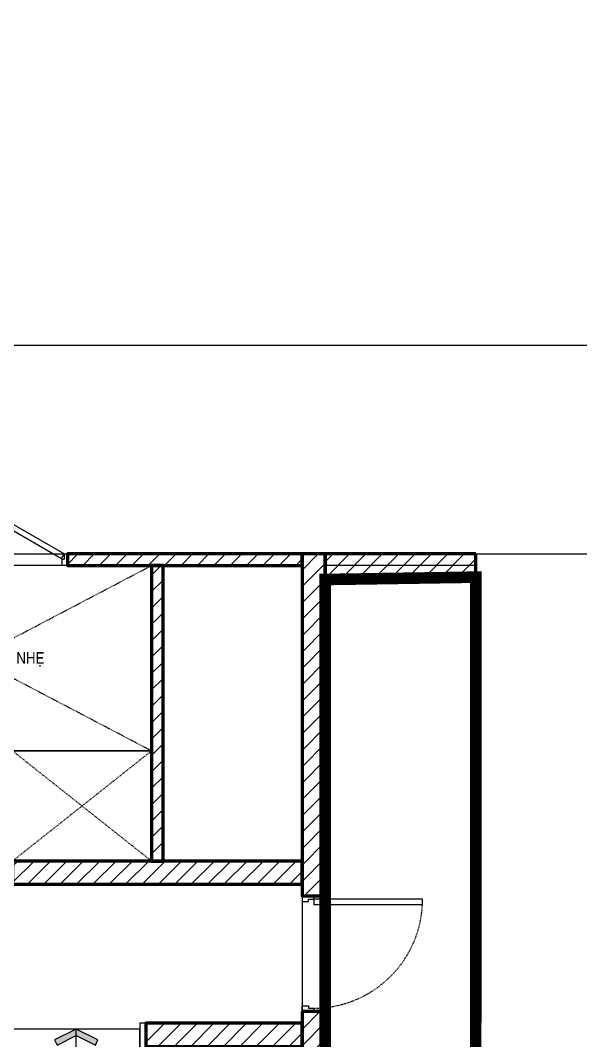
# Model space of a CAD drawing. Header units: millimetres. Extents: x 379264 to 1158416, y -283062 to 356890.
# Drawn here: x 1103226.6 to 1103323.3, y -4020.1 to -3844 of the extents above; entities that cross this region are included whole.
import ezdxf
from ezdxf.enums import TextEntityAlignment as Align

# ---------------------------------------------------------------- set-up
doc = ezdxf.new("R2010")
doc.units = ezdxf.units.MM
for name, pattern in [('keyplan TANG 1$0$Core 1A$0$Hidden10.5', [1.5, 1, -0.5]), ('keyplan TANG 1$0$mb tang 1 TWA$0$Core 1A$0$Hidden10.5', [1.5, 1, -0.5]), ('keyplan TANG 1$0$mb tang 1 TWA$0$Hidden10.5', [1.5, 1, -0.5])]:
    doc.linetypes.add(name, pattern=pattern)
for name, color, linetype in [('CHI TIET THANG SAN VUON$0$DnW', 20, 'Continuous'), ('keyplan TANG 1$0$Concrete Line', 250, 'Continuous'), ('keyplan TANG 1$0$mb tang 1 TWA$0$Brick Wall', 250, 'Continuous'), ('keyplan TANG 1$0$mb tang 1 TWA$0$Door', 250, 'Continuous'), ('keyplan TANG 1$0$mb tang 1 TWA$0$Furniture', 250, 'Continuous'), ('keyplan TANG 1$0$mb tang 1 TWA$0$Opening Hidden', 250, 'keyplan TANG 1$0$mb tang 1 TWA$0$Core 1A$0$Hidden10.5'), ('keyplan TANG 1$0$mb tang 1 TWA$0$Opening Line', 250, 'Continuous'), ('keyplan TANG 1$0$mb tang 1 TWA$0$Opening Text', 250, 'Continuous'), ('keyplan TANG 1$0$mb tang 1 TWA$0$Staircase', 250, 'Continuous'), ('keyplan TANG 1$0$mb tang 1 TWA$0$Staircase Direction', 250, 'Continuous'), ('keyplan TANG 1$0$mb tang 1 TWA$0$Wall Hatch', 250, 'Continuous'), ('keyplan TANG 1$0$mb_unitmix twa 1-20$0$Lan can', 250, 'Continuous'), ('keyplan TANG 1$0$mb_unitmix twa 1-20$0$Net thay Tran', 250, 'Continuous'), ('keyplan TANG 1$0$Opening Hidden', 250, 'keyplan TANG 1$0$Core 1A$0$Hidden10.5'), ('keyplan TANG 1$0$Opening Line', 250, 'Continuous'), ('keyplan TANG 1$0$Opening Text', 250, 'Continuous')]:
    doc.layers.add(name, color=color, linetype=linetype)
for name, color, linetype, lineweight in [('keyplan TANG 1$0$mb tang 1 TWA$0$Net thay Tuong', 250, 'Continuous', 20), ('keyplan TANG 1$0$mb tang 1 TWA$0$Wall Line', 250, 'Continuous', 70), ('keyplan TANG 1$0$mb_unitmix twa 1-20$0$Net Thay khac', 250, 'Continuous', 15)]:
    doc.layers.add(name, color=color, linetype=linetype, lineweight=lineweight)
doc.styles.add('keyplan TANG 1$0$mb tang 1 TWA$0$VNI-HelveC', font='VHELVCN_0.TTF')
doc.styles.add('keyplan TANG 1$0$VNI-HelveC', font='VHELVCN_0.TTF')

# ---------------------------------------------------------------- blocks, each defined once
blk = doc.blocks.new('*U33')
at = {"layer": 'keyplan TANG 1$0$Opening Hidden'}
for p, q in [((0, 0), (1200, 950)), ((1200, 0), (0, 950))]:
    blk.add_line(p, q, dxfattribs=at)
at = {"layer": 'keyplan TANG 1$0$Opening Line'}
blk.add_lwpolyline([(0, 0), (1200, 5.684341886080801e-14), (1200, 950), (0, 950)], close=True, dxfattribs=at)
at = {"layer": 'keyplan TANG 1$0$Opening Text', "style": 'keyplan TANG 1$0$VNI-HelveC'}
blk.add_attdef('OPENING', text='', height=100, dxfattribs=at).set_placement((750, 1325.000000000007), align=Align.MIDDLE_CENTER)
blk = doc.blocks.new('keyplan TANG 1$0$A$Cec98b088')
at = {"layer": 'keyplan TANG 1$0$Opening Line'}
blk.add_blockref('*U33', (19850.00000000003, 138400.000003655), dxfattribs=at)
blk = doc.blocks.new('keyplan TANG 1$0$mb tang 1 TWA$0$Door 1000-1')
at = {"color": 0, "linetype": 'ByBlock'}
blk.add_lwpolyline([(30, 100), (75, 100), (75, 1040.000000000015), (30, 1040.000000000015)], close=True, dxfattribs=at)
for points in [[(50, 55), (30, 55), (30, 100), (0, 100), (0, 0), (50, 0), (50, 55)], [(950.0000000000146, 55), (970.0000000000146, 55), (970.0000000000146, 100), (1000.000000000015, 100), (1000.000000000015, 0), (950.0000000000146, 0), (950.0000000000146, 55)]]:
    blk.add_lwpolyline(points, dxfattribs=at)
at = {"color": 0, "linetype": 'keyplan TANG 1$0$mb tang 1 TWA$0$Hidden10.5'}
blk.add_arc((30, 100), 940.0000000000146, 0, 90, dxfattribs=at)
blk = doc.blocks.new('*U1430')
at = {"layer": 'keyplan TANG 1$0$mb tang 1 TWA$0$Door'}
blk.add_blockref('keyplan TANG 1$0$mb tang 1 TWA$0$Door 1000-1', (0, 0), dxfattribs=at)
blk = doc.blocks.new('*U219')
at = {"layer": 'keyplan TANG 1$0$mb tang 1 TWA$0$Wall Hatch'}
h = blk.add_hatch(dxfattribs=at)
h.set_pattern_fill('LINE10', color=256, scale=100, angle=45, style=0, pattern_type=2)
h.set_pattern_definition([(45, (1975, 49.9999999999995), (-70.71067811865474, 70.71067811865476), [])])
h.paths.add_polyline_path([(2025, -4.453326596376426e-13), (0, 0), (-1.358912982141192e-13, -99.99999999999997), (2025, -100.0000000000004)])
at = {"layer": 'keyplan TANG 1$0$mb tang 1 TWA$0$Wall Line'}
blk.add_lwpolyline([(2025, -4.453326596376426e-13), (0, 0), (-1.358912982141192e-13, -99.99999999999997), (2025, -100.0000000000004)], close=True, dxfattribs=at)
blk = doc.blocks.new('*U235')
at = {"layer": 'keyplan TANG 1$0$mb tang 1 TWA$0$Wall Hatch'}
h = blk.add_hatch(dxfattribs=at)
h.set_pattern_fill('LINE10', color=256, scale=100, angle=45, style=0, pattern_type=2)
h.set_pattern_definition([(45, (1250, -50.00000000000033), (-70.71067811865474, 70.71067811865476), [])])
h.paths.add_polyline_path([(1300, -2.719602321121783e-13), (0, 0), (-1.358912982141192e-13, -200), (1300, -200.0000000000003)])
at = {"layer": 'keyplan TANG 1$0$mb tang 1 TWA$0$Wall Line'}
blk.add_lwpolyline([(1300, -2.719602321121783e-13), (0, 0), (-1.358912982141192e-13, -200), (1300, -200.0000000000003)], close=True, dxfattribs=at)
blk = doc.blocks.new('*U1429')
at = {"layer": 'keyplan TANG 1$0$mb tang 1 TWA$0$Wall Hatch'}
h = blk.add_hatch(dxfattribs=at)
h.set_pattern_fill('LINE10', color=256, scale=100, angle=45, style=0, pattern_type=2)
h.set_pattern_definition([(45, (2450.000000000015, -50.00000000000059), (-70.71067811865474, 70.71067811865476), [])])
h.paths.add_polyline_path([(2500.000000000015, -5.277556169858144e-13), (0, 0), (-1.358912982141192e-13, -200), (2500.000000000015, -200.0000000000005)])
at = {"layer": 'keyplan TANG 1$0$mb tang 1 TWA$0$Wall Line'}
blk.add_lwpolyline([(2500.000000000015, -5.277556169858144e-13), (0, 0), (-1.358912982141192e-13, -200), (2500.000000000015, -200.0000000000005)], close=True, dxfattribs=at)
blk = doc.blocks.new('*U220')
at = {"layer": 'keyplan TANG 1$0$mb tang 1 TWA$0$Wall Hatch'}
h = blk.add_hatch(dxfattribs=at)
h.set_pattern_fill('LINE10', color=256, scale=100, angle=45, style=0, pattern_type=2)
h.set_pattern_definition([(45, (1300, -50.00000000000035), (-70.71067811865474, 70.71067811865476), [])])
h.paths.add_polyline_path([(1350, -2.861710868273803e-13), (0, 0), (-1.358912982141192e-13, -200), (1350, -200.0000000000003)])
at = {"layer": 'keyplan TANG 1$0$mb tang 1 TWA$0$Wall Line'}
blk.add_lwpolyline([(1350, -2.861710868273803e-13), (0, 0), (-1.358912982141192e-13, -200), (1350, -200.0000000000003)], close=True, dxfattribs=at)
blk = doc.blocks.new('*U228')
at = {"layer": 'keyplan TANG 1$0$mb tang 1 TWA$0$Wall Hatch'}
h = blk.add_hatch(dxfattribs=at)
h.set_pattern_fill('LINE10', color=256, scale=100, angle=45, style=0, pattern_type=2)
h.set_pattern_definition([(45, (950, -650.0000000000005), (-70.71067811865474, 70.71067811865476), [])])
h.paths.add_polyline_path([(-1.039168751049147e-13, 400), (0, 0), (200, -4.707345624410666e-14), (199.9999999999999, 400)])
at = {"layer": 'keyplan TANG 1$0$mb tang 1 TWA$0$Wall Line'}
blk.add_lwpolyline([(-1.039168751049147e-13, 400), (0, 0), (200, -4.707345624410666e-14), (199.9999999999999, 400)], close=True, dxfattribs=at)
blk = doc.blocks.new('*U229')
at = {"layer": 'keyplan TANG 1$0$mb tang 1 TWA$0$Wall Hatch'}
h = blk.add_hatch(dxfattribs=at)
h.set_pattern_fill('LINE10', color=256, scale=100, angle=45, style=0, pattern_type=2)
h.set_pattern_definition([(45, (949.9999999999994, 1900), (-70.71067811865474, 70.71067811865476), [])])
h.paths.add_polyline_path([(-6.439293542825908e-13, 2950), (0, 0), (200, -4.707345624410666e-14), (199.9999999999994, 2950)])
at = {"layer": 'keyplan TANG 1$0$mb tang 1 TWA$0$Wall Line'}
blk.add_lwpolyline([(-6.439293542825908e-13, 2950), (0, 0), (200, -4.707345624410666e-14), (199.9999999999994, 2950)], close=True, dxfattribs=at)
blk = doc.blocks.new('*U216')
at = {"layer": 'keyplan TANG 1$0$mb tang 1 TWA$0$Wall Hatch'}
h = blk.add_hatch(dxfattribs=at)
h.set_pattern_fill('LINE10', color=256, scale=100, angle=45, style=0, pattern_type=2)
h.set_pattern_definition([(45, (849.9999999999997, 1500), (-70.71067811865474, 70.71067811865476), [])])
h.paths.add_polyline_path([(-5.622169396701795e-13, 2550), (0, 0), (99.99999999999996, -4.707345624410666e-14), (99.99999999999942, 2550)])
at = {"layer": 'keyplan TANG 1$0$mb tang 1 TWA$0$Wall Line'}
blk.add_lwpolyline([(-5.622169396701795e-13, 2550), (0, 0), (99.99999999999996, -4.707345624410666e-14), (99.99999999999942, 2550)], close=True, dxfattribs=at)
blk = doc.blocks.new('keyplan TANG 1$0$mb tang 1 TWA$0$Door 1600 Riser')
at = {"color": 0, "linetype": 'ByBlock'}
for p, q in [((29.99999962575384, 100.0000000003201), (-3.742461558431387e-07, 100.000000000131)), ((-3.742461558431387e-07, 100.000000000131), (0, 0)), ((29.99999962575384, 100.0000000003201), (29.99999979416316, 55.00000000033469)), ((1570.000000119884, 100.0000000003201), (1600.000000119884, 100.000000000131)), ((1570.000000119884, 100.0000000003201), (1569.999999951474, 55.00000000033469)), ((1600.000000119884, 100.000000000131), (1599.999999745638, 7.105427357601002e-15)), ((0, 0), (50, 4.074536263942719e-10)), ((49.99999979417771, 55.00000000046566), (29.99999979416316, 55.00000000033469)), ((49.99999979417771, 55.00000000046566), (50, 4.074536263942719e-10)), ((1549.99999995146, 55.00000000046566), (1569.999999951474, 55.00000000033469)), ((1549.99999995146, 55.00000000046566), (1549.999999745638, 4.074607318216295e-10)), ((1599.999999745638, 7.105427357601002e-15), (1549.999999745638, 4.074607318216295e-10))]:
    blk.add_line(p, q, dxfattribs=at)
for points in [[(52.49999962575386, 61.02885683002042), (29.99999962575384, 100.0000000003201), (696.8395605397716, 485.0000000003203), (719.3395605397717, 446.0288568300206)], [(1547.499999625754, 61.02885683002042), (1569.999999625754, 100.0000000003201), (903.1604387117361, 485.0000000003203), (880.660438711736, 446.0288568300206)]]:
    blk.add_lwpolyline(points, close=True)
at = {"linetype": 'keyplan TANG 1$0$mb tang 1 TWA$0$Hidden10.5'}
for centre, start, end in [((29.99999962575384, 100.0000000003201), 0, 30.00000000000004), ((1569.999999625754, 100.0000000003201), 150.0000000000027, 180)]:
    blk.add_arc(centre, 770, start, end, dxfattribs=at)
blk = doc.blocks.new('*U1427')
at = {"layer": 'keyplan TANG 1$0$mb tang 1 TWA$0$Door', "xscale": -1, "rotation": 180}
blk.add_blockref('keyplan TANG 1$0$mb tang 1 TWA$0$Door 1600 Riser', (0, 100.000000000131), dxfattribs=at)
blk = doc.blocks.new('*U214')
at = {"layer": 'keyplan TANG 1$0$mb tang 1 TWA$0$Opening Hidden'}
for p, q in [((0, 0), (3050, 1600)), ((3050, 0), (0, 1600))]:
    blk.add_line(p, q, dxfattribs=at)
at = {"layer": 'keyplan TANG 1$0$mb tang 1 TWA$0$Opening Line'}
blk.add_lwpolyline([(0, 0), (3050, 5.684341886080801e-14), (3050, 1600), (0, 1600)], close=True, dxfattribs=at)
at = {"layer": 'keyplan TANG 1$0$mb tang 1 TWA$0$Opening Text', "style": 'keyplan TANG 1$0$mb tang 1 TWA$0$VNI-HelveC'}
blk.add_attdef('OPENING', text='', height=100, dxfattribs=at).set_placement((1650.032410339074, 802.5320876088226), align=Align.MIDDLE_CENTER)
blk = doc.blocks.new('keyplan TANG 1$0$mb tang 1 TWA$0$A$Cbb1f8814')
at = {"layer": 'keyplan TANG 1$0$mb tang 1 TWA$0$Staircase'}
blk.add_hatch(color=256, dxfattribs=at).paths.add_polyline_path([(-121372.3330099001, -56321.94458008787), (-121349.972330125, -56277.22322053788), (-121537.472330125, -56183.47322053788), (-121724.972330125, -56277.2232205379), (-121702.6116503501, -56321.94458008787), (-121537.472330125, -56239.37491997537)])
at = {"layer": 'keyplan TANG 1$0$mb tang 1 TWA$0$Door'}
blk.add_line((-119587.4723435841, -55033.47321869212), (-119587.4723435841, -56033.47322053788), dxfattribs=at)
at = {"layer": 'keyplan TANG 1$0$mb tang 1 TWA$0$Staircase'}
blk.add_lwpolyline([(-120937.472330125, -56133.47322053788), (-120987.472330125, -56133.47322053788), (-120987.472330125, -59783.47322053788)], dxfattribs=at)
for points in [[(-122087.472330125, -56183.47322053788), (-122087.472330125, -56433.47322053788), (-120987.472330125, -56433.47322053787), (-120987.472330125, -56183.47322053787)], [(-121372.3330099001, -56321.94458008787), (-121349.972330125, -56277.22322053788), (-121537.472330125, -56183.47322053788), (-121724.972330125, -56277.2232205379), (-121702.6116503501, -56321.94458008787), (-121537.472330125, -56239.37491997537)]]:
    blk.add_lwpolyline(points, close=True, dxfattribs=at)
at = {"layer": 'keyplan TANG 1$0$mb tang 1 TWA$0$Staircase Direction'}
blk.add_line((-121537.472330125, -60283.47322053788), (-121537.472330125, -56183.47322053788), dxfattribs=at)
at = {"layer": 'keyplan TANG 1$0$mb tang 1 TWA$0$Brick Wall'}
for name, p in [('*U219', (-121612.4129438161, -52083.47322944319)), ('*U229', (-119587.472330125, -55033.47322053788)), ('*U235', (-119387.472330125, -52083.47322053788)), ('*U216', (-120887.472330125, -54733.47322053788)), ('*U1429', (-122087.472330125, -54733.47322053788)), ('*U228', (-119587.472330125, -56433.47322053788)), ('*U220', (-120937.472330125, -56133.47322053788))]:
    blk.add_blockref(name, p, dxfattribs=at)
at = {"layer": 'keyplan TANG 1$0$mb tang 1 TWA$0$Door'}
for name, p, rotation in [('*U1427', (-121612.4129440604, -52083.47322053777), 180), ('*U1430', (-119587.4723435841, -55033.47321869212), 270)]:
    blk.add_blockref(name, p, dxfattribs=dict(at, rotation=rotation))
at = {"layer": 'keyplan TANG 1$0$mb tang 1 TWA$0$Furniture'}
blk.add_blockref('*U214', (-123937.4129436862, -53783.47322053788), dxfattribs=at).add_auto_attribs({'OPENING': 'ÑIEÄN + ÑIEÄN NHEÏ'})
blk = doc.blocks.new('keyplan TANG 1$0$mb tang 1 TWA$0$A$Cf4f9086f')
at = {"layer": 'keyplan TANG 1$0$mb tang 1 TWA$0$Net thay Tuong'}
blk.add_blockref('keyplan TANG 1$0$mb tang 1 TWA$0$A$Cbb1f8814', (154291.7785921368, 29135.30311323749), dxfattribs=at)
blk = doc.blocks.new('*U264')
at = {"color": 9}
blk.add_lwpolyline([(1.455191522836685e-11, 50), (1300.029255890822, 50.00000000000728), (1300.029255890822, -49.99999999999272), (1.455191522836685e-11, -50)], close=True, dxfattribs=at)
blk.add_lwpolyline([(0, 50), (1300.029255890808, 50.00000000000728), (1300.029255890808, -29.99999999999272), (0, -30)], close=True)
blk = doc.blocks.new('keyplan TANG 1')
at = {"color": 7, "const_width": 100}
blk.add_lwpolyline([(28649.99999970043, 131649.9999994063), (23846.90922331624, 131649.9999994063), (23850.00000000003, 140850.0000036549), (22550.00000000003, 140829.5533258049), (22550.00000000003, 132250.0000023285), (22696.90922331624, 132250.0000055772), (22700.00000000001, 125550.0000054775)], dxfattribs=at)
at = {"layer": 'keyplan TANG 1$0$mb_unitmix twa 1-20$0$Net Thay khac'}
for p, q in [((22548.454602768234, 141049.9999974343), (22548.454603145103, 140949.9999974343)), ((22548.454602768234, 141049.9999974343), (23846.909222562506, 141050.0000023278)), ((23846.909222562506, 141050.0000023278), (23846.909222939372, 140950.0000023278)), ((22548.45460352197, 140849.9999974343), (22548.454603145103, 140949.9999974343)), ((23846.90922331624, 140850.0000023278), (23846.909222939372, 140950.0000023278)), ((22548.45460352197, 140849.9999974343), (23846.90922331624, 140850.0000023278))]:
    blk.add_line(p, q, dxfattribs=at)
at = {"layer": 'keyplan TANG 1$0$mb_unitmix twa 1-20$0$Net thay Tran'}
blk.add_lwpolyline([(10450.0000065181, 147850.0000020646), (10449.99999999991, 95349.99999896024), (12249.99999342476, 95349.99999896024), (12249.99999342476, 141249.9999910947), (12450, 141249.9999910947), (12450, 141050), (46748.45462060507, 141049.9999999999), (46748.45462060507, 142849.9999999999), (12450, 142849.9999826836), (12450, 142649.9999826836), (12250, 142649.9999826836), (12250.00000651844, 147850.0000020646)], close=True, dxfattribs=at)
blk.add_blockref('keyplan TANG 1$0$mb tang 1 TWA$0$A$Cf4f9086f', (-12354.30626201176, 163998.1701109553))
at = {"layer": 'keyplan TANG 1$0$Concrete Line'}
blk.add_blockref('keyplan TANG 1$0$A$Cec98b088', (0, -1.091393642127514e-10), dxfattribs=at)
at = {"layer": 'keyplan TANG 1$0$mb_unitmix twa 1-20$0$Lan can', "xscale": -1}
blk.add_blockref('*U264', (23846.90922331624, 140900.0000023278), dxfattribs=at)

msp = doc.modelspace()

# ---------------------------------------------------------------- block references
at = {"layer": 'CHI TIET THANG SAN VUON$0$DnW', "xscale": 0.02, "yscale": 0.02, "zscale": 0.02}
msp.add_blockref('keyplan TANG 1', (1102828.19624897, -6757.067446401816), dxfattribs=at)

doc.saveas('drawing.dxf')
